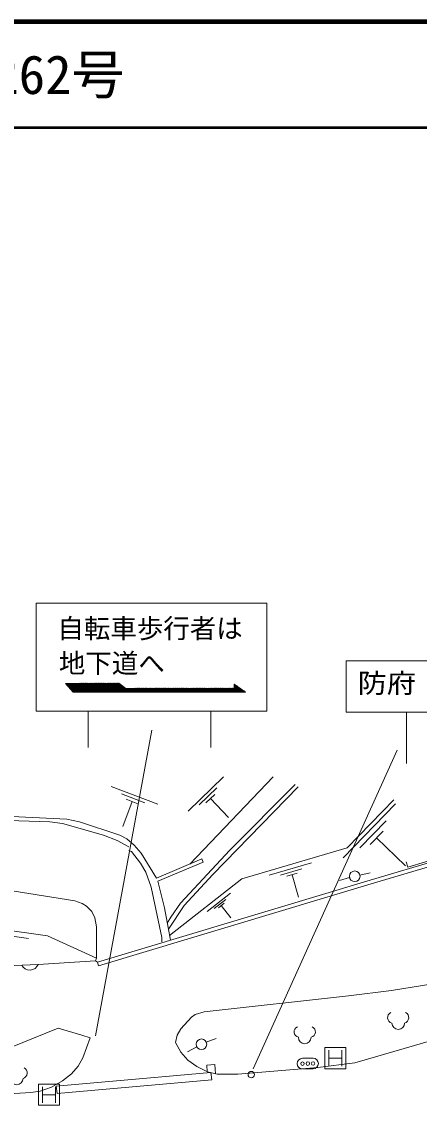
# Model space of a CAD drawing. Units: millimetres, scale not verified. Extents: x 40000 to 680000, y 20000 to 380000.
# Drawn here: x 244511 to 282052, y 277658 to 380000 of the extents above; entities that cross this region are included whole.
import ezdxf
from ezdxf.enums import TextEntityAlignment as Align

# ---------------------------------------------------------------- set-up
doc = ezdxf.new("R2010")
doc.units = ezdxf.units.MM
doc.header["$LTSCALE"] = 1000
for name, color, linetype, lineweight in [('M-BGD', 7, 'Continuous', 13), ('M-STR-STRC', 7, 'Continuous', 13), ('M-STR-STRD', 7, 'Continuous', 13), ('M-TTL', 2, 'Continuous', 140), ('M-TTL-LINE', 7, 'Continuous', 50)]:
    doc.layers.add(name, color=color, linetype=linetype, lineweight=lineweight)
doc.layers.add('M-TTL-TXT', color=7, linetype='Continuous')
doc.styles.add('ＭＳ ゴシック', font='')
doc.styles.get('ＭＳ ゴシック').set_extended_font_data('MS Gothic')

msp = doc.modelspace()

# ---------------------------------------------------------------- linework, layer by layer
at = {"layer": 'M-BGD'}
for p, q in [((260231, 305452), (263553, 308681)), ((260382, 300448), (268250, 308667)), ((252946, 307771), (257359, 306113)), ((253939, 307062), (256146, 306233)), ((261277, 306038), (262938, 307652)), ((261907, 306220), (262738, 307027)), ((262556, 299471), (270623, 307735)), ((264155, 301745), (270327, 307973)), ((254932, 306354), (254047, 304000)), ((254380, 306561), (255483, 306146)), ((262323, 306624), (264044, 304852)), ((274878, 301029), (279811, 306122)), ((279640, 306520), (275228, 301965)), ((230235, 305534), (248777, 304687)), ((232267, 304941), (247168, 304433)), ((247168, 304433), (248354, 304264)), ((248354, 304264), (252248, 303163)), ((248777, 304687), (249962, 304433)), ((249962, 304433), (253772, 303163)), ((276451, 301973), (278918, 304520)), ((252248, 303163), (253518, 302655)), ((253772, 303163), (254450, 302825)), ((277407, 302281), (278640, 303554)), ((253518, 302655), (254619, 302063)), ((254450, 302825), (255127, 302232)), ((255127, 302232), (255804, 301470)), ((275228, 301965), (265305, 299035)), ((277097, 298839), (290007, 302680)), ((277203, 298485), (290078, 302316)), ((278024, 302918), (280740, 300287)), ((289989, 302891), (280959, 300165)), ((254619, 301724), (254873, 301639)), ((254873, 301639), (255720, 300539)), ((255804, 301470), (257244, 299099)), ((261527, 300941), (257244, 299099)), ((259494, 296752), (264155, 301745)), ((261646, 300623), (261527, 300941)), ((255720, 300539), (256228, 299692)), ((257353, 298833), (261646, 300623)), ((267889, 299381), (271863, 300554)), ((268961, 299409), (270948, 299996)), ((280959, 300165), (280814, 300644)), ((251654, 291179), (277097, 298839)), ((256228, 299692), (256736, 298253)), ((265305, 299035), (258477, 293694)), ((259860, 296544), (262556, 299471)), ((269536, 299291), (270530, 299584)), ((270033, 299438), (270659, 297318)), ((275472, 299159), (274506, 298900)), ((276443, 299398), (277419, 299617)), ((243020, 297999), (249539, 296983)), ((251761, 290825), (277203, 298485)), ((256736, 298253), (257752, 293511)), ((257353, 298833), (258006, 296305)), ((249539, 296983), (250216, 296729)), ((262035, 295969), (264222, 297680)), ((262696, 296251), (263789, 297106)), ((250216, 296729), (250640, 296475)), ((250640, 296475), (251148, 295967)), ((251148, 295967), (251402, 295374)), ((258006, 296305), (258344, 294443)), ((258368, 294306), (259860, 296544)), ((258592, 295413), (259494, 296752)), ((263083, 296319), (263630, 296747)), ((263356, 296533), (264269, 295366)), ((251402, 295374), (251571, 294527)), ((258260, 294866), (258592, 295413)), ((246954, 293650), (239678, 294714)), ((241447, 293947), (245164, 293404)), ((251571, 294527), (251571, 291564)), ((258344, 294443), (258554, 293256)), ((251571, 291564), (246954, 293650)), ((257752, 293511), (257752, 293088)), ((233613, 290392), (246068, 290971)), ((246068, 290971), (251486, 291310)), ((251486, 291310), (251571, 291564)), ((251486, 291310), (251654, 291179)), ((251761, 290825), (251654, 291179)), ((261944, 283610), (262872, 283983)), ((261038, 283190), (260153, 282723)), ((261983, 281464), (262760, 281514)), ((262023, 280835), (261983, 281464)), ((262760, 281514), (262817, 280618)), ((247761, 279457), (262371, 280743)), ((262371, 280743), (262455, 280056)), ((247761, 279457), (247846, 278770)), ((247846, 278770), (262455, 280056))]:
    msp.add_line(p, q, dxfattribs=at)
for centre in [(275955, 299289), (261480, 283424)]:
    msp.add_circle(centre, 500, dxfattribs=at)
for centre, radius, start, end in [((245273, 291292), 857, 207.291, 338.0339), ((279593, 285945), 536, 116.08703, 255.33416), ((280522, 285945), 536, 284.66584, 63.91297), ((270775, 284600), 536, 116.08703, 255.33416), ((271704, 284600), 536, 284.66584, 63.91297), ((280058, 285427), 600, 180, 0), ((271240, 284081), 600, 180, 0), ((244504, 280714), 536, 284.66584, 63.91297), ((244039, 280196), 600, 180, 0)]:
    msp.add_arc(centre, radius, start, end, dxfattribs=at)
at = {"layer": 'M-STR-STRC'}
for p, q in [((245882, 314875), (245882, 325097)), ((245882, 325097), (267661, 325097)), ((267661, 325097), (267661, 314875)), ((275137, 314789), (275137, 319649)), ((275137, 319649), (286297, 319649)), ((248656, 317503), (253685, 317533)), ((249375, 316675), (248656, 317503)), ((248680, 317476), (248710, 317504)), ((248697, 317504), (249476, 316675)), ((248735, 317413), (248832, 317504)), ((248789, 317350), (248953, 317505)), ((248810, 317504), (249590, 316675)), ((248843, 317288), (249075, 317506)), ((248897, 317225), (249196, 317506)), ((248923, 317505), (249703, 316675)), ((248952, 317163), (249318, 317507)), ((249006, 317100), (249440, 317508)), ((249036, 317506), (249817, 316675)), ((249060, 317038), (249561, 317509)), ((249115, 316975), (249683, 317509)), ((249149, 317506), (249930, 316675)), ((249169, 316912), (249805, 317510)), ((249223, 316850), (249926, 317511)), ((249262, 317507), (250044, 316676)), ((249277, 316787), (250048, 317512)), ((249332, 316725), (250170, 317512)), ((249375, 317508), (250157, 316676)), ((249400, 316675), (250291, 317513)), ((249488, 317508), (250271, 316676)), ((249521, 316675), (250413, 317514)), ((249601, 317509), (250384, 316676)), ((249642, 316675), (250534, 317514)), ((249714, 317510), (250498, 316676)), ((249763, 316675), (250656, 317515)), ((249827, 317510), (250611, 316676)), ((249884, 316675), (250778, 317516)), ((249940, 317511), (250725, 316676)), ((250005, 316676), (250899, 317517)), ((250053, 317512), (250839, 316676)), ((250126, 316676), (251021, 317517)), ((250166, 317512), (250952, 316676)), ((250247, 316676), (251143, 317518)), ((250279, 317513), (251066, 316676)), ((250368, 316676), (251264, 317519)), ((250392, 317514), (251179, 316677)), ((250489, 316676), (251386, 317520)), ((250505, 317514), (251293, 316677)), ((250610, 316676), (251507, 317520)), ((250618, 317515), (251406, 316677)), ((250731, 316676), (251629, 317521)), ((250731, 317516), (251520, 316677)), ((250844, 317516), (251633, 316677)), ((250852, 316676), (251751, 317522)), ((250957, 317517), (251747, 316677)), ((250973, 316676), (251872, 317522)), ((251070, 317518), (251860, 316677)), ((251093, 316677), (251994, 317523)), ((251183, 317518), (251974, 316677)), ((251214, 316677), (252116, 317524)), ((251296, 317519), (252088, 316677)), ((251335, 316677), (252237, 317525)), ((251409, 317520), (252201, 316678)), ((251456, 316677), (252359, 317525)), ((251522, 317520), (252315, 316678)), ((251577, 316677), (252481, 317526)), ((251635, 317521), (252428, 316678)), ((251698, 316677), (252602, 317527)), ((251748, 317522), (252542, 316678)), ((251819, 316677), (252724, 317528)), ((251861, 317522), (252655, 316678)), ((251940, 316677), (252845, 317528)), ((251974, 317523), (252769, 316678)), ((252061, 316677), (252967, 317529)), ((252087, 317524), (252882, 316678)), ((252182, 316678), (253089, 317530)), ((252200, 317524), (252996, 316678)), ((252303, 316678), (253210, 317530)), ((252313, 317525), (253109, 316678)), ((252424, 316678), (253332, 317531)), ((252426, 317526), (253223, 316678)), ((252539, 317526), (253337, 316679)), ((252545, 316678), (253454, 317532)), ((252652, 317527), (253450, 316679)), ((252666, 316678), (253575, 317533)), ((252765, 317528), (253564, 316679)), ((252787, 316678), (253691, 317528)), ((252878, 317529), (253677, 316679)), ((252908, 316678), (253759, 317478)), ((252991, 317529), (253791, 316679)), ((253029, 316678), (253826, 317427)), ((253104, 317530), (253904, 316679)), ((253150, 316678), (253893, 317377)), ((253217, 317531), (254018, 316679)), ((253271, 316678), (253960, 317326)), ((253330, 317531), (254131, 316679)), ((253392, 316679), (254027, 317276)), ((253443, 317532), (254245, 316679)), ((253556, 317533), (254358, 316679)), ((253669, 317533), (254472, 316680)), ((253685, 317533), (254343, 317038)), ((254021, 317280), (254585, 316680)), ((264576, 317064), (264576, 317448)), ((264576, 317448), (265649, 316690)), ((264576, 317422), (264592, 317436)), ((264576, 317415), (265259, 316689)), ((264576, 317308), (264661, 317388)), ((264576, 317194), (264730, 317339)), ((264576, 317294), (265145, 316689)), ((264576, 317081), (264799, 317290)), ((264824, 317272), (265372, 316690)), ((265649, 316690), (249375, 316675)), ((253513, 316679), (254094, 317225)), ((253634, 316679), (254161, 317174)), ((253755, 316679), (254228, 317124)), ((253876, 316679), (254295, 317073)), ((253997, 316679), (254378, 317038)), ((254118, 316679), (254499, 317038)), ((254239, 316679), (254620, 317038)), ((254343, 317038), (264576, 317064)), ((254360, 316679), (254742, 317039)), ((254363, 317038), (254699, 316680)), ((254476, 317038), (254813, 316680)), ((254481, 316680), (254863, 317039)), ((254589, 317038), (254926, 316680)), ((254602, 316680), (254984, 317039)), ((254703, 317038), (255040, 316680)), ((254723, 316680), (255105, 317039)), ((254816, 317039), (255153, 316680)), ((254844, 316680), (255226, 317040)), ((254929, 317039), (255267, 316680)), ((254965, 316680), (255348, 317040)), ((255043, 317039), (255380, 316680)), ((255086, 316680), (255469, 317040)), ((255156, 317040), (255494, 316681)), ((255207, 316680), (255590, 317041)), ((255270, 317040), (255607, 316681)), ((255328, 316680), (255711, 317041)), ((255383, 317040), (255721, 316681)), ((255449, 316680), (255832, 317041)), ((255496, 317040), (255834, 316681)), ((255570, 316681), (255954, 317042)), ((255610, 317041), (255948, 316681)), ((255691, 316681), (256075, 317042)), ((255723, 317041), (256062, 316681)), ((255812, 316681), (256196, 317042)), ((255836, 317041), (256175, 316681)), ((255932, 316681), (256317, 317043)), ((255950, 317042), (256289, 316681)), ((256053, 316681), (256438, 317043)), ((256063, 317042), (256402, 316681)), ((256174, 316681), (256560, 317043)), ((256177, 317042), (256516, 316681)), ((256290, 317043), (256629, 316682)), ((256295, 316681), (256681, 317044)), ((256403, 317043), (256743, 316682)), ((256416, 316681), (256802, 317044)), ((256517, 317043), (256856, 316682)), ((256537, 316681), (256923, 317044)), ((256630, 317043), (256970, 316682)), ((256658, 316682), (257044, 317044)), ((256743, 317044), (257083, 316682)), ((256779, 316682), (257165, 317045)), ((256857, 317044), (257197, 316682)), ((256900, 316682), (257287, 317045)), ((256970, 317044), (257311, 316682)), ((257021, 316682), (257408, 317045)), ((257083, 317045), (257424, 316682)), ((257142, 316682), (257529, 317046)), ((257197, 317045), (257538, 316682)), ((257263, 316682), (257650, 317046)), ((257310, 317045), (257651, 316683)), ((257384, 316682), (257771, 317046)), ((257424, 317045), (257765, 316683)), ((257505, 316682), (257893, 317047)), ((257537, 317046), (257878, 316683)), ((257626, 316682), (258014, 317047)), ((257650, 317046), (257992, 316683)), ((257747, 316683), (258135, 317047)), ((257764, 317046), (258105, 316683)), ((257868, 316683), (258256, 317048)), ((257877, 317047), (258219, 316683)), ((257989, 316683), (258377, 317048)), ((257990, 317047), (258332, 316683)), ((258104, 317047), (258446, 316683)), ((258110, 316683), (258499, 317048)), ((258217, 317047), (258560, 316683)), ((258231, 316683), (258620, 317048)), ((258331, 317048), (258673, 316683)), ((258352, 316683), (258741, 317049)), ((258444, 317048), (258787, 316684)), ((258473, 316683), (258862, 317049)), ((258557, 317048), (258900, 316684)), ((258594, 316683), (258983, 317049)), ((258671, 317049), (259014, 316684)), ((258715, 316683), (259104, 317050)), ((258784, 317049), (259127, 316684)), ((258836, 316684), (259226, 317050)), ((258897, 317049), (259241, 316684)), ((258957, 316684), (259347, 317050)), ((259011, 317049), (259354, 316684)), ((259078, 316684), (259468, 317051)), ((259124, 317050), (259468, 316684)), ((259199, 316684), (259589, 317051)), ((259237, 317050), (259581, 316684)), ((259320, 316684), (259710, 317051)), ((259351, 317050), (259695, 316684)), ((259441, 316684), (259832, 317052)), ((259464, 317051), (259809, 316684)), ((259562, 316684), (259953, 317052)), ((259578, 317051), (259922, 316685)), ((259683, 316684), (260074, 317052)), ((259691, 317051), (260036, 316685)), ((259804, 316684), (260195, 317053)), ((259804, 317052), (260149, 316685)), ((259918, 317052), (260263, 316685)), ((259925, 316685), (260316, 317053)), ((260031, 317052), (260376, 316685)), ((260046, 316685), (260438, 317053)), ((260144, 317052), (260490, 316685)), ((260167, 316685), (260559, 317053)), ((260258, 317053), (260603, 316685)), ((260288, 316685), (260680, 317054)), ((260371, 317053), (260717, 316685)), ((260409, 316685), (260801, 317054)), ((260485, 317053), (260830, 316685)), ((260530, 316685), (260922, 317054)), ((260598, 317054), (260944, 316686)), ((260651, 316685), (261043, 317055)), ((260711, 317054), (261057, 316686)), ((260771, 316685), (261165, 317055)), ((260825, 317054), (261171, 316686)), ((260892, 316685), (261286, 317055)), ((260938, 317054), (261285, 316686)), ((261013, 316686), (261407, 317056)), ((261051, 317055), (261398, 316686)), ((261134, 316686), (261528, 317056)), ((261165, 317055), (261512, 316686)), ((261255, 316686), (261649, 317056)), ((261278, 317055), (261625, 316686)), ((261376, 316686), (261771, 317057)), ((261391, 317056), (261739, 316686)), ((261497, 316686), (261892, 317057)), ((261505, 317056), (261852, 316686)), ((261618, 316686), (262013, 317057)), ((261618, 317056), (261966, 316686)), ((261732, 317056), (262079, 316687)), ((261739, 316686), (262134, 317058)), ((261845, 317057), (262193, 316687)), ((261860, 316686), (262255, 317058)), ((261958, 317057), (262306, 316687)), ((261981, 316686), (262377, 317058)), ((262072, 317057), (262420, 316687)), ((262102, 316687), (262498, 317058)), ((262185, 317058), (262534, 316687)), ((262223, 316687), (262619, 317059)), ((262298, 317058), (262647, 316687)), ((262344, 316687), (262740, 317059)), ((262412, 317058), (262761, 316687)), ((262465, 316687), (262861, 317059)), ((262525, 317059), (262874, 316687)), ((262586, 316687), (262982, 317060)), ((262639, 317059), (262988, 316687)), ((262707, 316687), (263104, 317060)), ((262752, 317059), (263101, 316687)), ((262828, 316687), (263225, 317060)), ((262865, 317059), (263215, 316688)), ((262949, 316687), (263346, 317061)), ((262979, 317060), (263328, 316688)), ((263070, 316687), (263467, 317061)), ((263092, 317060), (263442, 316688)), ((263191, 316688), (263588, 317061)), ((263205, 317060), (263555, 316688)), ((263312, 316688), (263710, 317062)), ((263319, 317061), (263669, 316688)), ((263432, 317061), (263783, 316688)), ((263433, 316688), (263831, 317062)), ((263545, 317061), (263896, 316688)), ((263554, 316688), (263952, 317062)), ((263659, 317061), (264010, 316688)), ((263675, 316688), (264073, 317062)), ((263772, 317062), (264123, 316688)), ((263796, 316688), (264194, 317063)), ((263886, 317062), (264237, 316689)), ((263917, 316688), (264316, 317063)), ((263999, 317062), (264350, 316689)), ((264038, 316688), (264437, 317063)), ((264112, 317063), (264464, 316689)), ((264159, 316688), (264558, 317064)), ((264226, 317063), (264577, 316689)), ((264280, 316689), (264868, 317241)), ((264339, 317063), (264691, 316689)), ((264401, 316689), (264937, 317193)), ((264452, 317063), (264804, 316689)), ((264522, 316689), (265006, 317144)), ((264566, 317064), (264918, 316689)), ((264576, 317174), (265032, 316689)), ((264643, 316689), (265075, 317095)), ((264764, 316689), (265144, 317046)), ((264885, 316689), (265213, 316998)), ((265006, 316689), (265282, 316949)), ((265127, 316689), (265351, 316900)), ((265163, 317033), (265486, 316690)), ((265248, 316689), (265420, 316851)), ((265369, 316690), (265489, 316803)), ((265490, 316690), (265558, 316754)), ((265501, 316794), (265599, 316690)), ((265611, 316690), (265627, 316705)), ((267661, 314875), (245882, 314875)), ((250775, 311463), (250780, 314875)), ((262355, 311463), (262360, 314875)), ((286297, 314789), (275137, 314789)), ((280843, 314789), (280843, 309929)), ((256793, 313077), (251488, 284222)), ((266370, 281089), (279967, 311207)), ((273122, 281117), (273122, 283117)), ((273122, 283117), (275122, 283117)), ((273497, 282867), (273497, 281367)), ((274747, 282867), (274747, 281367)), ((275122, 283117), (275122, 281117)), ((271018, 282097), (272018, 282105)), ((273497, 282117), (274747, 282117)), ((272026, 281105), (271026, 281097)), ((275122, 281117), (273122, 281117)), ((246088, 277658), (246088, 279658)), ((246088, 279658), (248088, 279658)), ((246463, 279408), (246463, 277908)), ((247713, 279408), (247713, 277908)), ((248088, 279658), (248088, 277658)), ((246463, 278658), (247713, 278658)), ((248088, 277658), (246088, 277658))]:
    msp.add_line(p, q, dxfattribs=at)
for centre, radius in [((271022, 281597), 167), ((271522, 281601), 167), ((272022, 281605), 167), ((266187, 280556), 305)]:
    msp.add_circle(centre, radius, dxfattribs=at)
for centre, start, end in [((271022, 281597), 90.43079, 270.43079), ((272022, 281605), 270.43079, 90.43079)]:
    msp.add_arc(centre, 500, start, end, dxfattribs=at)
at = {"layer": 'M-STR-STRD'}
for p, q in [((279426, 288516), (292804, 290633)), ((261731, 286484), (275362, 288008)), ((275362, 288008), (279426, 288516)), ((259530, 284875), (260546, 285976)), ((260546, 285976), (260884, 286230)), ((260884, 286230), (261731, 286484)), ((232690, 278695), (247943, 284959)), ((247943, 284959), (250180, 284290)), ((259191, 284283), (259530, 284875)), ((275968, 281669), (288261, 285269)), ((250180, 284290), (250978, 284029)), ((250978, 284029), (250298, 282145)), ((259022, 283605), (259191, 284283)), ((259530, 282674), (259022, 283605)), ((260207, 281912), (259530, 282674)), ((250298, 282145), (249859, 281370)), ((261054, 281319), (260207, 281912)), ((272484, 281235), (275968, 281669)), ((249203, 280642), (248357, 279960)), ((249859, 281370), (249203, 280642)), ((262070, 280811), (261054, 281319)), ((262070, 280811), (262979, 280605)), ((262979, 280605), (264910, 280615)), ((264910, 280615), (272484, 281235)), ((248357, 279960), (247327, 279370)), ((245390, 278864), (241411, 278610)), ((246270, 278996), (245390, 278864)), ((247327, 279370), (246270, 278996))]:
    msp.add_line(p, q, dxfattribs=at)
at = {"layer": 'M-TTL'}
msp.add_line((680000, 380000), (40000, 380000), dxfattribs=at)
at = {"layer": 'M-TTL-LINE'}
msp.add_line((40000, 370000), (680000, 370000), dxfattribs=at)

# ---------------------------------------------------------------- texts
at = {"layer": 'M-STR-STRC', "style": 'ＭＳ ゴシック'}
for s, p in [('自転車歩行者は', (256630, 321234)), ('地下道へ', (253021, 317945))]:
    msp.add_text(s, height=1833, dxfattribs=at).set_placement(p, align=Align.BOTTOM_CENTER)
at = {"layer": 'M-STR-STRC', "style": 'ＭＳ ゴシック', "width": 1.1}
msp.add_text('防府', height=1833, dxfattribs=at).set_placement((278987, 316063), align=Align.BOTTOM_CENTER)
at = {"layer": 'M-TTL-TXT', "style": 'ＭＳ ゴシック'}
msp.add_text('一般国道\u3000262号', height=3666, dxfattribs=at).set_placement((216734, 375000), align=Align.MIDDLE_LEFT)

doc.saveas('drawing.dxf')
